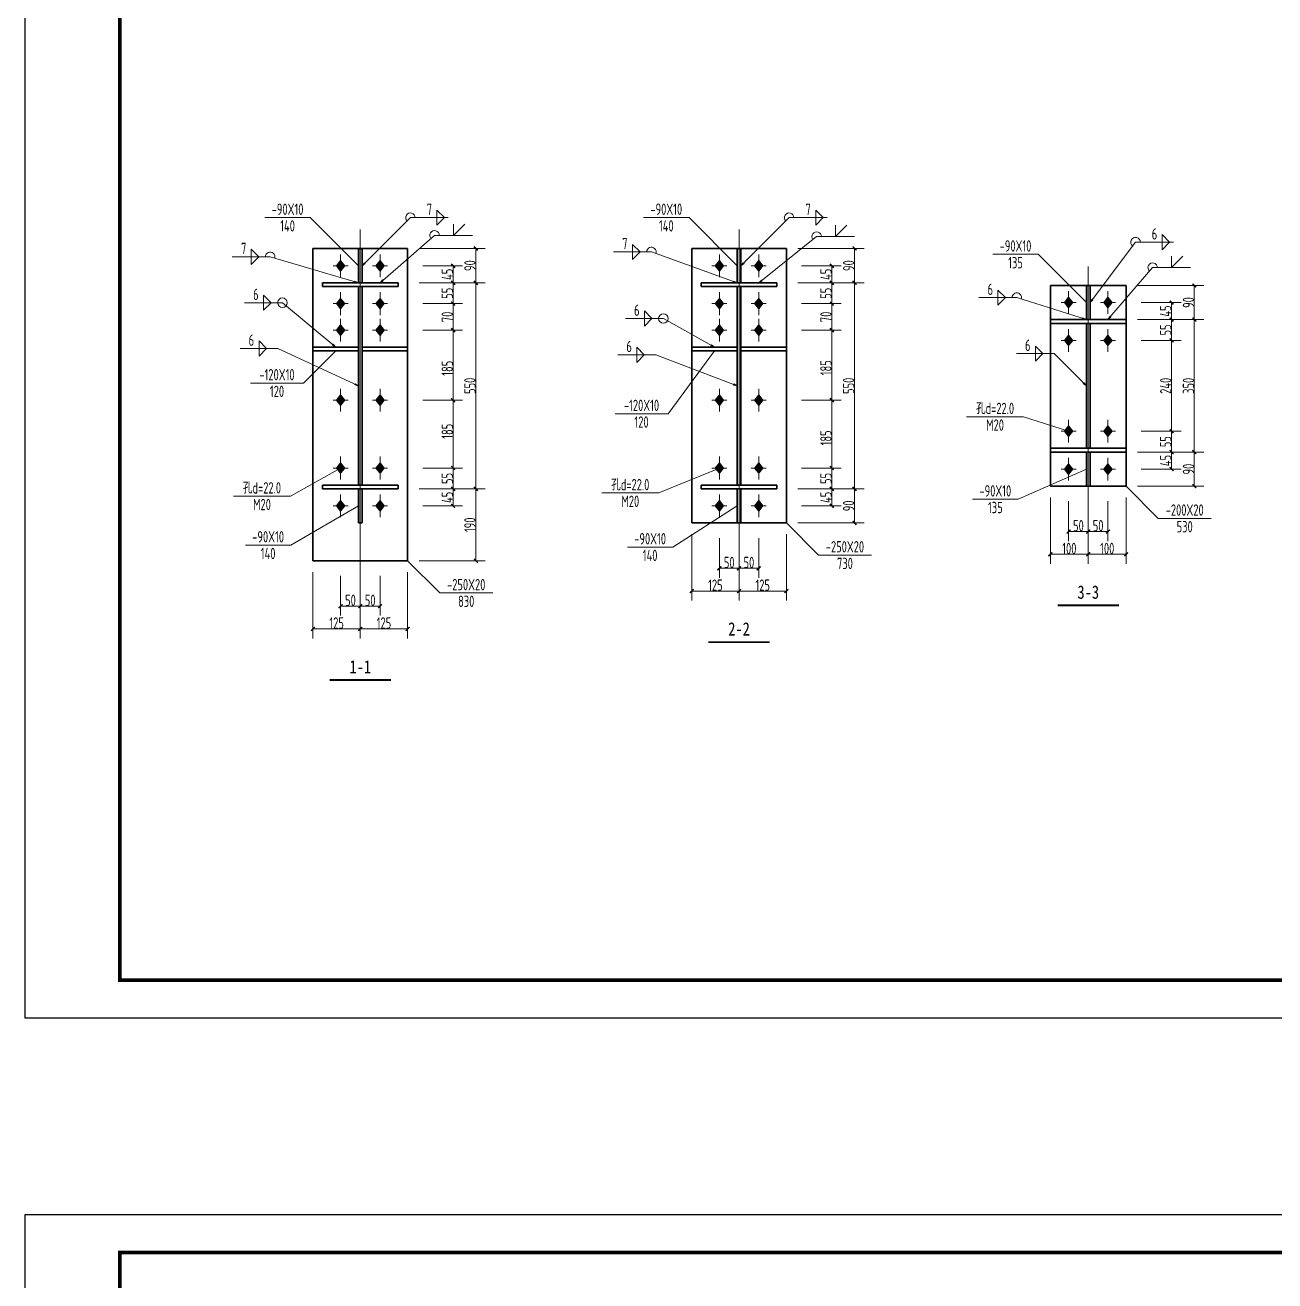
# Model space of a CAD drawing. Extents: x 2072855 to 2883818, y 17306032 to 17674225.
# Drawn here: x 2305502 to 2338501, y 17393118 to 17426288 of the extents above; entities that cross this region are included whole.
import ezdxf
from ezdxf.enums import TextEntityAlignment as Align

# ---------------------------------------------------------------- set-up
doc = ezdxf.new("R2010")
doc.units = 0
doc.header["$LTSCALE"] = 1000
doc.header["$MEASUREMENT"] = 0
doc.linetypes.add('线型6', pattern=[8.75, 5, -1.25, 1.25, -1.25])
for name, color, linetype, lineweight in [('10', 7, 'Continuous', 35), ('20', 2, 'Continuous', 35), ('尺寸标注', 9, 'Continuous', 18), ('焊缝标注', 9, 'Continuous', 18), ('螺栓孔标注', 9, 'Continuous', 18), ('钢板标注', 9, 'Continuous', 18)]:
    doc.layers.add(name, color=color, linetype=linetype, lineweight=lineweight)
doc.layers.add('3T_WOOD', color=21, linetype='Continuous')
doc.layers.add('TK', color=4, linetype='Continuous')
doc.styles.add('FromPkpm', font='Pkpmeng', dxfattribs={"width": 0.7, "bigfont": 'hztxt'})
doc.styles.add('宋体', font='', dxfattribs={"width": 0.8})
doc.styles.get('宋体').set_extended_font_data('SimSun')

# ---------------------------------------------------------------- blocks, each defined once
blk = doc.blocks.new('_ArchTick')
at = {"color": 0, "linetype": 'ByBlock', "const_width": 0.4}
blk.add_lwpolyline([(-0.5, -0.5), (0.5, 0.5)], dxfattribs=at)
blk = doc.blocks.new('GeYuanFrame_64154886', base_point=(20.09, 4.53))
at = {"layer": 'TK'}
blk.add_lwpolyline([(20.09, 4.53), (20.09, 598.53), (1176.09, 598.53), (1176.09, 4.53)], close=True, dxfattribs=at)
at = {"layer": 'TK', "const_width": 1}
blk.add_lwpolyline([(45.09, 588.53), (1166.09, 588.53), (1166.09, 14.53), (45.09, 14.53)], close=True, dxfattribs=at)
blk = doc.blocks.new('GeYuanFrame_66021773', base_point=(20.09, 4.53))
at = {"layer": 'TK'}
blk.add_lwpolyline([(20.09, 4.53), (20.09, 598.53), (1176.09, 598.53), (1176.09, 4.53)], close=True, dxfattribs=at)
at = {"layer": 'TK', "const_width": 1}
blk.add_lwpolyline([(45.09, 588.53), (1166.09, 588.53), (1166.09, 14.53), (45.09, 14.53)], close=True, dxfattribs=at)

msp = doc.modelspace()

# ---------------------------------------------------------------- hatches: boundary and pattern name
at = {"layer": '10'}
for points in [[(2313832.6, 17420061.2), (2313732.6, 17419931.2), (2313832.6, 17419801.2), (2313932.6, 17419931.2)], [(2314872.6, 17420061.2), (2314772.6, 17419931.2), (2314872.6, 17419801.2), (2314972.6, 17419931.2)], [(2323832.6, 17420061.2), (2323732.6, 17419931.2), (2323832.6, 17419801.2), (2323932.6, 17419931.2)], [(2324872.6, 17420061.2), (2324772.6, 17419931.2), (2324872.6, 17419801.2), (2324972.6, 17419931.2)], [(2313832.6, 17419061.2), (2313732.6, 17418931.2), (2313832.6, 17418801.2), (2313932.6, 17418931.2)], [(2314872.6, 17419061.2), (2314772.6, 17418931.2), (2314872.6, 17418801.2), (2314972.6, 17418931.2)], [(2323832.6, 17419061.2), (2323732.6, 17418931.2), (2323832.6, 17418801.2), (2323932.6, 17418931.2)], [(2324872.6, 17419061.2), (2324772.6, 17418931.2), (2324872.6, 17418801.2), (2324972.6, 17418931.2)], [(2333053.7, 17419090.4), (2332953.7, 17418960.4), (2333053.7, 17418830.4), (2333153.7, 17418960.4)], [(2334093.7, 17419090.4), (2333993.7, 17418960.4), (2334093.7, 17418830.4), (2334193.7, 17418960.4)], [(2313832.6, 17418361.2), (2313732.6, 17418231.2), (2313832.6, 17418101.2), (2313932.6, 17418231.2)], [(2314872.6, 17418361.2), (2314772.6, 17418231.2), (2314872.6, 17418101.2), (2314972.6, 17418231.2)], [(2323832.6, 17418361.2), (2323732.6, 17418231.2), (2323832.6, 17418101.2), (2323932.6, 17418231.2)], [(2324872.6, 17418361.2), (2324772.6, 17418231.2), (2324872.6, 17418101.2), (2324972.6, 17418231.2)], [(2333053.7, 17418090.4), (2332953.7, 17417960.4), (2333053.7, 17417830.4), (2333153.7, 17417960.4)], [(2334093.7, 17418090.4), (2333993.7, 17417960.4), (2334093.7, 17417830.4), (2334193.7, 17417960.4)], [(2313832.6, 17416511.2), (2313732.6, 17416381.2), (2313832.6, 17416251.2), (2313932.6, 17416381.2)], [(2314872.6, 17416511.2), (2314772.6, 17416381.2), (2314872.6, 17416251.2), (2314972.6, 17416381.2)], [(2323832.6, 17416511.2), (2323732.6, 17416381.2), (2323832.6, 17416251.2), (2323932.6, 17416381.2)], [(2324872.6, 17416511.2), (2324772.6, 17416381.2), (2324872.6, 17416251.2), (2324972.6, 17416381.2)], [(2333053.7, 17415690.4), (2332953.7, 17415560.4), (2333053.7, 17415430.4), (2333153.7, 17415560.4)], [(2334093.7, 17415690.4), (2333993.7, 17415560.4), (2334093.7, 17415430.4), (2334193.7, 17415560.4)], [(2313832.6, 17414719.7), (2313732.6, 17414589.7), (2313832.6, 17414459.7), (2313932.6, 17414589.7)], [(2314872.6, 17414719.7), (2314772.6, 17414589.7), (2314872.6, 17414459.7), (2314972.6, 17414589.7)], [(2323832.6, 17414719.7), (2323732.6, 17414589.7), (2323832.6, 17414459.7), (2323932.6, 17414589.7)], [(2324872.6, 17414719.7), (2324772.6, 17414589.7), (2324872.6, 17414459.7), (2324972.6, 17414589.7)], [(2333053.7, 17414690.4), (2332953.7, 17414560.4), (2333053.7, 17414430.4), (2333153.7, 17414560.4)], [(2334093.7, 17414690.4), (2333993.7, 17414560.4), (2334093.7, 17414430.4), (2334193.7, 17414560.4)], [(2313832.6, 17413719.7), (2313732.6, 17413589.7), (2313832.6, 17413459.7), (2313932.6, 17413589.7)], [(2314872.6, 17413719.7), (2314772.6, 17413589.7), (2314872.6, 17413459.7), (2314972.6, 17413589.7)], [(2323832.6, 17413719.7), (2323732.6, 17413589.7), (2323832.6, 17413459.7), (2323932.6, 17413589.7)], [(2324872.6, 17413719.7), (2324772.6, 17413589.7), (2324872.6, 17413459.7), (2324972.6, 17413589.7)]]:
    msp.add_hatch(color=1, dxfattribs=at).paths.add_polyline_path(points)
at = {"layer": '焊缝标注'}
for points in [[(2314402.6, 17419931.2), (2314484, 17419991.3), (2314462.8, 17420012.5)], [(2324402.6, 17419931.2), (2324484, 17419991.3), (2324462.8, 17420012.5)], [(2314872.6, 17419481.2), (2314957.9, 17419535.5), (2314938.2, 17419558.2)], [(2324872.6, 17419481.2), (2324960.1, 17419531.9), (2324941.4, 17419555.3)], [(2314302.6, 17419481.2), (2314211, 17419523.8), (2314202.5, 17419495.1)], [(2324302.6, 17419481.2), (2324213.6, 17419529.2), (2324203.5, 17419501)], [(2333623.7, 17418960.4), (2333695.8, 17419031.3), (2333671.8, 17419049.4)], [(2334093.7, 17418510.4), (2334170.3, 17418576.5), (2334147.5, 17418596.1)], [(2333523.7, 17418510.4), (2333432.9, 17418554.9), (2333423.9, 17418526.3)], [(2313702.6, 17417781.2), (2313635.5, 17417856.8), (2313616.3, 17417833.8)], [(2323702.6, 17417781.2), (2323622.8, 17417843.2), (2323608.1, 17417817.1)], [(2314302.6, 17416760.4), (2314218.2, 17416816.1), (2314205.6, 17416788.9)], [(2324302.6, 17416760.4), (2324214.5, 17416810), (2324203.9, 17416782)], [(2333523.7, 17416760.4), (2333463.7, 17416841.8), (2333442.5, 17416820.6)]]:
    msp.add_hatch(color=256, dxfattribs=at).paths.add_polyline_path(points)

# ---------------------------------------------------------------- linework, layer by layer
at = {"layer": '10', "linetype": '线型6', "lineweight": 18, "ltscale": 100}
for p, q in [((2314352.6, 17411639.7), (2314352.6, 17420889.7)), ((2324352.6, 17412639.7), (2324352.6, 17420889.7)), ((2333573.7, 17413610.4), (2333573.7, 17419910.4))]:
    msp.add_line(p, q, dxfattribs=at)
at = {"layer": '10', "color": 9, "lineweight": 18, "ltscale": 100}
for p, q in [((2313832.6, 17420231.2), (2313832.6, 17419631.2)), ((2314872.6, 17420231.2), (2314872.6, 17419631.2)), ((2323832.6, 17420231.2), (2323832.6, 17419631.2)), ((2324872.6, 17420231.2), (2324872.6, 17419631.2)), ((2314032.6, 17419931.2), (2313632.6, 17419931.2)), ((2315072.6, 17419931.2), (2314672.6, 17419931.2)), ((2324032.6, 17419931.2), (2323632.6, 17419931.2)), ((2325072.6, 17419931.2), (2324672.6, 17419931.2)), ((2313832.6, 17419231.2), (2313832.6, 17418631.2)), ((2314872.6, 17419231.2), (2314872.6, 17418631.2)), ((2323832.6, 17419231.2), (2323832.6, 17418631.2)), ((2324872.6, 17419231.2), (2324872.6, 17418631.2)), ((2333053.7, 17419260.4), (2333053.7, 17418660.4)), ((2334093.7, 17419260.4), (2334093.7, 17418660.4)), ((2314032.6, 17418931.2), (2313632.6, 17418931.2)), ((2315072.6, 17418931.2), (2314672.6, 17418931.2)), ((2324032.6, 17418931.2), (2323632.6, 17418931.2)), ((2325072.6, 17418931.2), (2324672.6, 17418931.2)), ((2333253.7, 17418960.4), (2332853.7, 17418960.4)), ((2334293.7, 17418960.4), (2333893.7, 17418960.4)), ((2314032.6, 17418231.2), (2313632.6, 17418231.2)), ((2313832.6, 17418531.2), (2313832.6, 17417931.2)), ((2315072.6, 17418231.2), (2314672.6, 17418231.2)), ((2314872.6, 17418531.2), (2314872.6, 17417931.2)), ((2324032.6, 17418231.2), (2323632.6, 17418231.2)), ((2323832.6, 17418531.2), (2323832.6, 17417931.2)), ((2325072.6, 17418231.2), (2324672.6, 17418231.2)), ((2324872.6, 17418531.2), (2324872.6, 17417931.2)), ((2333053.7, 17418260.4), (2333053.7, 17417660.4)), ((2334093.7, 17418260.4), (2334093.7, 17417660.4)), ((2333253.7, 17417960.4), (2332853.7, 17417960.4)), ((2334293.7, 17417960.4), (2333893.7, 17417960.4)), ((2313832.6, 17416681.2), (2313832.6, 17416081.2)), ((2314872.6, 17416681.2), (2314872.6, 17416081.2)), ((2323832.6, 17416681.2), (2323832.6, 17416081.2)), ((2324872.6, 17416681.2), (2324872.6, 17416081.2)), ((2314032.6, 17416381.2), (2313632.6, 17416381.2)), ((2315072.6, 17416381.2), (2314672.6, 17416381.2)), ((2324032.6, 17416381.2), (2323632.6, 17416381.2)), ((2325072.6, 17416381.2), (2324672.6, 17416381.2)), ((2333053.7, 17415860.4), (2333053.7, 17415260.4)), ((2334093.7, 17415860.4), (2334093.7, 17415260.4)), ((2333253.7, 17415560.4), (2332853.7, 17415560.4)), ((2334293.7, 17415560.4), (2333893.7, 17415560.4)), ((2314032.6, 17414589.7), (2313632.6, 17414589.7)), ((2313832.6, 17414889.7), (2313832.6, 17414289.7)), ((2315072.6, 17414589.7), (2314672.6, 17414589.7)), ((2314872.6, 17414889.7), (2314872.6, 17414289.7)), ((2324032.6, 17414589.7), (2323632.6, 17414589.7)), ((2323832.6, 17414889.7), (2323832.6, 17414289.7)), ((2325072.6, 17414589.7), (2324672.6, 17414589.7)), ((2324872.6, 17414889.7), (2324872.6, 17414289.7)), ((2333053.7, 17414860.4), (2333053.7, 17414260.4)), ((2334093.7, 17414860.4), (2334093.7, 17414260.4)), ((2333253.7, 17414560.4), (2332853.7, 17414560.4)), ((2334293.7, 17414560.4), (2333893.7, 17414560.4)), ((2314032.6, 17413589.7), (2313632.6, 17413589.7)), ((2313832.6, 17413889.7), (2313832.6, 17413289.7)), ((2315072.6, 17413589.7), (2314672.6, 17413589.7)), ((2314872.6, 17413889.7), (2314872.6, 17413289.7)), ((2324032.6, 17413589.7), (2323632.6, 17413589.7)), ((2323832.6, 17413889.7), (2323832.6, 17413289.7)), ((2325072.6, 17413589.7), (2324672.6, 17413589.7)), ((2324872.6, 17413889.7), (2324872.6, 17413289.7))]:
    msp.add_line(p, q, dxfattribs=at)
at = {"layer": '10', "color": 3, "lineweight": 35, "ltscale": 100}
for p, q in [((2315352.6, 17419481.2), (2313352.6, 17419481.2)), ((2313352.6, 17419481.2), (2313352.6, 17419381.2)), ((2313352.6, 17419381.2), (2315352.6, 17419381.2)), ((2314302.6, 17414139.7), (2314302.6, 17419381.2)), ((2314402.6, 17414139.7), (2314402.6, 17419381.2)), ((2315352.6, 17419381.2), (2315352.6, 17419481.2)), ((2325352.6, 17419481.2), (2323352.6, 17419481.2)), ((2323352.6, 17419481.2), (2323352.6, 17419381.2)), ((2323352.6, 17419381.2), (2325352.6, 17419381.2)), ((2324302.6, 17414139.7), (2324302.6, 17419381.2)), ((2324402.6, 17414139.7), (2324402.6, 17419381.2)), ((2325352.6, 17419381.2), (2325352.6, 17419481.2)), ((2334573.7, 17418510.4), (2332573.7, 17418510.4)), ((2332573.7, 17418510.4), (2332573.7, 17418410.4)), ((2332573.7, 17418410.4), (2334573.7, 17418410.4)), ((2333523.7, 17415110.4), (2333523.7, 17418410.4)), ((2333623.7, 17415110.4), (2333623.7, 17418410.4)), ((2334573.7, 17418410.4), (2334573.7, 17418510.4)), ((2334573.7, 17415110.4), (2332573.7, 17415110.4)), ((2332573.7, 17415110.4), (2332573.7, 17415010.4)), ((2332573.7, 17415010.4), (2334573.7, 17415010.4)), ((2334573.7, 17415010.4), (2334573.7, 17415110.4)), ((2315352.6, 17414139.7), (2313352.6, 17414139.7)), ((2313352.6, 17414139.7), (2313352.6, 17414039.7)), ((2313352.6, 17414039.7), (2315352.6, 17414039.7)), ((2315352.6, 17414039.7), (2315352.6, 17414139.7)), ((2325352.6, 17414139.7), (2323352.6, 17414139.7)), ((2323352.6, 17414139.7), (2323352.6, 17414039.7)), ((2323352.6, 17414039.7), (2325352.6, 17414039.7)), ((2325352.6, 17414039.7), (2325352.6, 17414139.7))]:
    msp.add_line(p, q, dxfattribs=at)
at = {"layer": '10', "color": 1, "linetype": 'Continuous'}
for points in [[(2313832.6, 17420061.2), (2313732.6, 17419931.2), (2313832.6, 17419801.2), (2313932.6, 17419931.2)], [(2314872.6, 17420061.2), (2314772.6, 17419931.2), (2314872.6, 17419801.2), (2314972.6, 17419931.2)], [(2323832.6, 17420061.2), (2323732.6, 17419931.2), (2323832.6, 17419801.2), (2323932.6, 17419931.2)], [(2324872.6, 17420061.2), (2324772.6, 17419931.2), (2324872.6, 17419801.2), (2324972.6, 17419931.2)], [(2313832.6, 17419061.2), (2313732.6, 17418931.2), (2313832.6, 17418801.2), (2313932.6, 17418931.2)], [(2314872.6, 17419061.2), (2314772.6, 17418931.2), (2314872.6, 17418801.2), (2314972.6, 17418931.2)], [(2323832.6, 17419061.2), (2323732.6, 17418931.2), (2323832.6, 17418801.2), (2323932.6, 17418931.2)], [(2324872.6, 17419061.2), (2324772.6, 17418931.2), (2324872.6, 17418801.2), (2324972.6, 17418931.2)], [(2333053.7, 17419090.4), (2332953.7, 17418960.4), (2333053.7, 17418830.4), (2333153.7, 17418960.4)], [(2334093.7, 17419090.4), (2333993.7, 17418960.4), (2334093.7, 17418830.4), (2334193.7, 17418960.4)], [(2313832.6, 17418361.2), (2313732.6, 17418231.2), (2313832.6, 17418101.2), (2313932.6, 17418231.2)], [(2314872.6, 17418361.2), (2314772.6, 17418231.2), (2314872.6, 17418101.2), (2314972.6, 17418231.2)], [(2323832.6, 17418361.2), (2323732.6, 17418231.2), (2323832.6, 17418101.2), (2323932.6, 17418231.2)], [(2324872.6, 17418361.2), (2324772.6, 17418231.2), (2324872.6, 17418101.2), (2324972.6, 17418231.2)], [(2333053.7, 17418090.4), (2332953.7, 17417960.4), (2333053.7, 17417830.4), (2333153.7, 17417960.4)], [(2334093.7, 17418090.4), (2333993.7, 17417960.4), (2334093.7, 17417830.4), (2334193.7, 17417960.4)], [(2313832.6, 17416511.2), (2313732.6, 17416381.2), (2313832.6, 17416251.2), (2313932.6, 17416381.2)], [(2314872.6, 17416511.2), (2314772.6, 17416381.2), (2314872.6, 17416251.2), (2314972.6, 17416381.2)], [(2323832.6, 17416511.2), (2323732.6, 17416381.2), (2323832.6, 17416251.2), (2323932.6, 17416381.2)], [(2324872.6, 17416511.2), (2324772.6, 17416381.2), (2324872.6, 17416251.2), (2324972.6, 17416381.2)], [(2333053.7, 17415690.4), (2332953.7, 17415560.4), (2333053.7, 17415430.4), (2333153.7, 17415560.4)], [(2334093.7, 17415690.4), (2333993.7, 17415560.4), (2334093.7, 17415430.4), (2334193.7, 17415560.4)], [(2313832.6, 17414719.7), (2313732.6, 17414589.7), (2313832.6, 17414459.7), (2313932.6, 17414589.7)], [(2314872.6, 17414719.7), (2314772.6, 17414589.7), (2314872.6, 17414459.7), (2314972.6, 17414589.7)], [(2323832.6, 17414719.7), (2323732.6, 17414589.7), (2323832.6, 17414459.7), (2323932.6, 17414589.7)], [(2324872.6, 17414719.7), (2324772.6, 17414589.7), (2324872.6, 17414459.7), (2324972.6, 17414589.7)], [(2333053.7, 17414690.4), (2332953.7, 17414560.4), (2333053.7, 17414430.4), (2333153.7, 17414560.4)], [(2334093.7, 17414690.4), (2333993.7, 17414560.4), (2334093.7, 17414430.4), (2334193.7, 17414560.4)], [(2313832.6, 17413719.7), (2313732.6, 17413589.7), (2313832.6, 17413459.7), (2313932.6, 17413589.7)], [(2314872.6, 17413719.7), (2314772.6, 17413589.7), (2314872.6, 17413459.7), (2314972.6, 17413589.7)], [(2323832.6, 17413719.7), (2323732.6, 17413589.7), (2323832.6, 17413459.7), (2323932.6, 17413589.7)], [(2324872.6, 17413719.7), (2324772.6, 17413589.7), (2324872.6, 17413459.7), (2324972.6, 17413589.7)]]:
    msp.add_lwpolyline(points, close=True, dxfattribs=at)
at = {"layer": '10', "lineweight": 35, "ltscale": 100, "const_width": 50}
for points in [[(2332763.7, 17410960.4), (2334383.7, 17410960.4)], [(2323542.6, 17409989.7), (2325162.6, 17409989.7)], [(2313542.6, 17408989.7), (2315162.6, 17408989.7)]]:
    msp.add_lwpolyline(points, dxfattribs=at)
at = {"layer": '20', "lineweight": 35, "ltscale": 100}
for p, q in [((2315602.6, 17420389.7), (2313102.6, 17420389.7)), ((2313102.6, 17420389.7), (2313102.6, 17412139.7)), ((2314402.6, 17420381.2), (2314302.6, 17420381.2)), ((2314302.6, 17420381.2), (2314302.6, 17419481.2)), ((2314402.6, 17419481.2), (2314402.6, 17420381.2)), ((2315602.6, 17412139.7), (2315602.6, 17420389.7)), ((2325602.6, 17420389.7), (2323102.6, 17420389.7)), ((2323102.6, 17420389.7), (2323102.6, 17413139.7)), ((2324402.6, 17420381.2), (2324302.6, 17420381.2)), ((2324302.6, 17420381.2), (2324302.6, 17419481.2)), ((2324402.6, 17419481.2), (2324402.6, 17420381.2)), ((2325602.6, 17413139.7), (2325602.6, 17420389.7)), ((2314302.6, 17419481.2), (2314402.6, 17419481.2)), ((2324302.6, 17419481.2), (2324402.6, 17419481.2)), ((2334573.7, 17419410.4), (2332573.7, 17419410.4)), ((2332573.7, 17419410.4), (2332573.7, 17414110.4)), ((2333623.7, 17419410.4), (2333523.7, 17419410.4)), ((2333523.7, 17419410.4), (2333523.7, 17418510.4)), ((2333623.7, 17418510.4), (2333623.7, 17419410.4)), ((2334573.7, 17414110.4), (2334573.7, 17419410.4)), ((2333523.7, 17418510.4), (2333623.7, 17418510.4)), ((2314302.6, 17417781.2), (2313102.6, 17417781.2)), ((2313102.6, 17417781.2), (2313102.6, 17417681.2)), ((2313102.6, 17417681.2), (2314302.6, 17417681.2)), ((2314302.6, 17417681.2), (2314302.6, 17417781.2)), ((2314402.6, 17417781.2), (2315602.6, 17417781.2)), ((2314402.6, 17417681.2), (2314402.6, 17417781.2)), ((2315602.6, 17417681.2), (2314402.6, 17417681.2)), ((2315602.6, 17417781.2), (2315602.6, 17417681.2)), ((2324302.6, 17417781.2), (2323102.6, 17417781.2)), ((2323102.6, 17417781.2), (2323102.6, 17417681.2)), ((2323102.6, 17417681.2), (2324302.6, 17417681.2)), ((2324302.6, 17417681.2), (2324302.6, 17417781.2)), ((2324402.6, 17417781.2), (2325602.6, 17417781.2)), ((2324402.6, 17417681.2), (2324402.6, 17417781.2)), ((2325602.6, 17417681.2), (2324402.6, 17417681.2)), ((2325602.6, 17417781.2), (2325602.6, 17417681.2)), ((2333523.7, 17415010.4), (2333623.7, 17415010.4)), ((2333523.7, 17414110.4), (2333523.7, 17415010.4)), ((2333623.7, 17415010.4), (2333623.7, 17414110.4)), ((2314302.6, 17414039.7), (2314402.6, 17414039.7)), ((2314302.6, 17413139.7), (2314302.6, 17414039.7)), ((2314402.6, 17414039.7), (2314402.6, 17413139.7)), ((2324302.6, 17414039.7), (2324402.6, 17414039.7)), ((2324302.6, 17413139.7), (2324302.6, 17414039.7)), ((2324402.6, 17414039.7), (2324402.6, 17413139.7)), ((2332573.7, 17414110.4), (2334573.7, 17414110.4)), ((2333623.7, 17414110.4), (2333523.7, 17414110.4)), ((2314402.6, 17413139.7), (2314302.6, 17413139.7)), ((2323102.6, 17413139.7), (2325602.6, 17413139.7)), ((2324402.6, 17413139.7), (2324302.6, 17413139.7)), ((2313102.6, 17412139.7), (2315602.6, 17412139.7))]:
    msp.add_line(p, q, dxfattribs=at)
at = {"layer": '尺寸标注', "linetype": 'Continuous', "lineweight": 18}
for p, q in [((2315902.6, 17420389.7), (2317652.6, 17420389.7)), ((2317402.6, 17419481.2), (2317402.6, 17420389.7)), ((2325902.6, 17420389.7), (2327652.6, 17420389.7)), ((2327402.6, 17419481.2), (2327402.6, 17420389.7)), ((2316002.6, 17419931.2), (2317052.6, 17419931.2)), ((2316802.6, 17419481.2), (2316802.6, 17419931.2)), ((2326002.6, 17419931.2), (2327052.6, 17419931.2)), ((2326802.6, 17419481.2), (2326802.6, 17419931.2)), ((2315902.6, 17419481.2), (2317652.6, 17419481.2)), ((2315902.6, 17419481.2), (2317652.6, 17419481.2)), ((2316002.6, 17419481.2), (2317052.6, 17419481.2)), ((2316002.6, 17419481.2), (2317052.6, 17419481.2)), ((2316802.6, 17418931.2), (2316802.6, 17419481.2)), ((2317402.6, 17414039.7), (2317402.6, 17419481.2)), ((2325902.6, 17419481.2), (2327652.6, 17419481.2)), ((2325902.6, 17419481.2), (2327652.6, 17419481.2)), ((2326002.6, 17419481.2), (2327052.6, 17419481.2)), ((2326002.6, 17419481.2), (2327052.6, 17419481.2)), ((2326802.6, 17418931.2), (2326802.6, 17419481.2)), ((2327402.6, 17414039.7), (2327402.6, 17419481.2)), ((2334873.7, 17419410.4), (2336623.7, 17419410.4)), ((2336373.7, 17418510.4), (2336373.7, 17419410.4)), ((2316002.6, 17418931.2), (2317052.6, 17418931.2)), ((2316002.6, 17418931.2), (2317052.6, 17418931.2)), ((2316802.6, 17418231.2), (2316802.6, 17418931.2)), ((2326002.6, 17418931.2), (2327052.6, 17418931.2)), ((2326002.6, 17418931.2), (2327052.6, 17418931.2)), ((2326802.6, 17418231.2), (2326802.6, 17418931.2)), ((2334973.7, 17418960.4), (2336023.7, 17418960.4)), ((2335773.7, 17418510.4), (2335773.7, 17418960.4)), ((2316002.6, 17418231.2), (2317052.6, 17418231.2)), ((2316002.6, 17418231.2), (2317052.6, 17418231.2)), ((2316802.6, 17414589.7), (2316802.6, 17418231.2)), ((2326002.6, 17418231.2), (2327052.6, 17418231.2)), ((2326002.6, 17418231.2), (2327052.6, 17418231.2)), ((2326802.6, 17414589.7), (2326802.6, 17418231.2)), ((2334873.7, 17418510.4), (2336623.7, 17418510.4)), ((2334873.7, 17418510.4), (2336623.7, 17418510.4)), ((2334973.7, 17418510.4), (2336023.7, 17418510.4)), ((2334973.7, 17418510.4), (2336023.7, 17418510.4)), ((2335773.7, 17417960.4), (2335773.7, 17418510.4)), ((2336373.7, 17415010.4), (2336373.7, 17418510.4)), ((2334973.7, 17417960.4), (2336023.7, 17417960.4)), ((2334973.7, 17417960.4), (2336023.7, 17417960.4)), ((2335773.7, 17415560.4), (2335773.7, 17417960.4)), ((2316002.6, 17416381.2), (2317052.6, 17416381.2)), ((2316002.6, 17416381.2), (2317052.6, 17416381.2)), ((2326002.6, 17416381.2), (2327052.6, 17416381.2)), ((2326002.6, 17416381.2), (2327052.6, 17416381.2)), ((2334973.7, 17415560.4), (2336023.7, 17415560.4)), ((2334973.7, 17415560.4), (2336023.7, 17415560.4)), ((2335773.7, 17415010.4), (2335773.7, 17415560.4)), ((2334873.7, 17415010.4), (2336623.7, 17415010.4)), ((2334873.7, 17415010.4), (2336623.7, 17415010.4)), ((2334973.7, 17415010.4), (2336023.7, 17415010.4)), ((2334973.7, 17415010.4), (2336023.7, 17415010.4)), ((2335773.7, 17415010.4), (2335773.7, 17414560.4)), ((2336373.7, 17414110.4), (2336373.7, 17415010.4)), ((2316002.6, 17414589.7), (2317052.6, 17414589.7)), ((2316002.6, 17414589.7), (2317052.6, 17414589.7)), ((2316802.6, 17414039.7), (2316802.6, 17414589.7)), ((2326002.6, 17414589.7), (2327052.6, 17414589.7)), ((2326002.6, 17414589.7), (2327052.6, 17414589.7)), ((2326802.6, 17414039.7), (2326802.6, 17414589.7)), ((2334973.7, 17414560.4), (2336023.7, 17414560.4)), ((2315902.6, 17414039.7), (2317652.6, 17414039.7)), ((2315902.6, 17414039.7), (2317652.6, 17414039.7)), ((2316002.6, 17414039.7), (2317052.6, 17414039.7)), ((2316002.6, 17414039.7), (2317052.6, 17414039.7)), ((2316802.6, 17414039.7), (2316802.6, 17413589.7)), ((2317402.6, 17412139.7), (2317402.6, 17414039.7)), ((2325902.6, 17414039.7), (2327652.6, 17414039.7)), ((2325902.6, 17414039.7), (2327652.6, 17414039.7)), ((2326002.6, 17414039.7), (2327052.6, 17414039.7)), ((2326002.6, 17414039.7), (2327052.6, 17414039.7)), ((2326802.6, 17414039.7), (2326802.6, 17413589.7)), ((2327402.6, 17413139.7), (2327402.6, 17414039.7)), ((2334873.7, 17414110.4), (2336623.7, 17414110.4)), ((2316002.6, 17413589.7), (2317052.6, 17413589.7)), ((2326002.6, 17413589.7), (2327052.6, 17413589.7)), ((2332573.7, 17413810.4), (2332573.7, 17412060.4)), ((2333053.7, 17413710.4), (2333053.7, 17412660.4)), ((2333573.7, 17413810.4), (2333573.7, 17412060.4)), ((2333573.7, 17413810.4), (2333573.7, 17412060.4)), ((2333573.7, 17413710.4), (2333573.7, 17412660.4)), ((2333573.7, 17413710.4), (2333573.7, 17412660.4)), ((2334093.7, 17413710.4), (2334093.7, 17412660.4)), ((2334573.7, 17413810.4), (2334573.7, 17412060.4)), ((2325902.6, 17413139.7), (2327652.6, 17413139.7)), ((2323102.6, 17412839.7), (2323102.6, 17411089.7)), ((2323832.6, 17412739.7), (2323832.6, 17411689.7)), ((2324352.6, 17412839.7), (2324352.6, 17411089.7)), ((2324352.6, 17412839.7), (2324352.6, 17411089.7)), ((2324352.6, 17412739.7), (2324352.6, 17411689.7)), ((2324352.6, 17412739.7), (2324352.6, 17411689.7)), ((2324872.6, 17412739.7), (2324872.6, 17411689.7)), ((2325602.6, 17412839.7), (2325602.6, 17411089.7)), ((2333053.7, 17412910.4), (2333573.7, 17412910.4)), ((2333573.7, 17412910.4), (2334093.7, 17412910.4)), ((2332573.7, 17412310.4), (2333573.7, 17412310.4)), ((2333573.7, 17412310.4), (2334573.7, 17412310.4)), ((2315902.6, 17412139.7), (2317652.6, 17412139.7)), ((2323832.6, 17411939.7), (2324352.6, 17411939.7)), ((2324352.6, 17411939.7), (2324872.6, 17411939.7)), ((2313102.6, 17411839.7), (2313102.6, 17410089.7)), ((2313832.6, 17411739.7), (2313832.6, 17410689.7)), ((2314352.6, 17411839.7), (2314352.6, 17410089.7)), ((2314352.6, 17411839.7), (2314352.6, 17410089.7)), ((2314352.6, 17411739.7), (2314352.6, 17410689.7)), ((2314352.6, 17411739.7), (2314352.6, 17410689.7)), ((2314872.6, 17411739.7), (2314872.6, 17410689.7)), ((2315602.6, 17411839.7), (2315602.6, 17410089.7)), ((2323102.6, 17411339.7), (2324352.6, 17411339.7)), ((2324352.6, 17411339.7), (2325602.6, 17411339.7)), ((2313832.6, 17410939.7), (2314352.6, 17410939.7)), ((2314352.6, 17410939.7), (2314872.6, 17410939.7)), ((2313102.6, 17410339.7), (2314352.6, 17410339.7)), ((2314352.6, 17410339.7), (2315602.6, 17410339.7))]:
    msp.add_line(p, q, dxfattribs=at)
at = {"layer": '焊缝标注', "lineweight": 18, "ltscale": 100}
for p, q in [((2316375.9, 17421403.5), (2316575.9, 17421203.5)), ((2316375.9, 17421203.5), (2316375.9, 17421403.5)), ((2326375.9, 17421403.5), (2326575.9, 17421203.5)), ((2326375.9, 17421203.5), (2326375.9, 17421403.5)), ((2314402.6, 17419931.2), (2315675.9, 17421203.5)), ((2315675.9, 17421203.5), (2316675.9, 17421203.5)), ((2316375.9, 17421003.5), (2316575.9, 17421203.5)), ((2316375.9, 17421203.5), (2316375.9, 17421003.5)), ((2316812.7, 17420734.3), (2316812.7, 17421034.3)), ((2316812.7, 17420734.3), (2317112.7, 17421034.3)), ((2324402.6, 17419931.2), (2325675.9, 17421203.5)), ((2325675.9, 17421203.5), (2326675.9, 17421203.5)), ((2326375.9, 17421003.5), (2326575.9, 17421203.5)), ((2326375.9, 17421203.5), (2326375.9, 17421003.5)), ((2326901.4, 17420702.8), (2326901.4, 17421002.8)), ((2326901.4, 17420702.8), (2327201.4, 17421002.8)), ((2314872.6, 17419481.2), (2316312.7, 17420734.3)), ((2316312.7, 17420734.3), (2317312.7, 17420734.3)), ((2324872.6, 17419481.2), (2326401.4, 17420702.8)), ((2326401.4, 17420702.8), (2327401.4, 17420702.8)), ((2333623.7, 17418960.4), (2334822.4, 17420554.3)), ((2334822.4, 17420554.3), (2335822.4, 17420554.3)), ((2335522.4, 17420754.3), (2335722.4, 17420554.3)), ((2335522.4, 17420554.3), (2335522.4, 17420754.3)), ((2335522.4, 17420354.3), (2335722.4, 17420554.3)), ((2335522.4, 17420554.3), (2335522.4, 17420354.3)), ((2311671.9, 17420167.8), (2311471.9, 17420367.8)), ((2311471.9, 17420167.8), (2311471.9, 17420367.8)), ((2322038.4, 17420296.9), (2321038.4, 17420296.9)), ((2321738.4, 17420296.9), (2321538.4, 17420496.9)), ((2321538.4, 17420296.9), (2321538.4, 17420496.9)), ((2321738.4, 17420296.9), (2321538.4, 17420096.9)), ((2321538.4, 17420296.9), (2321538.4, 17420096.9)), ((2324302.6, 17419481.2), (2322038.4, 17420296.9)), ((2311971.9, 17420167.8), (2310971.9, 17420167.8)), ((2311671.9, 17420167.8), (2311471.9, 17419967.8)), ((2311471.9, 17420167.8), (2311471.9, 17419967.8)), ((2314302.6, 17419481.2), (2311971.9, 17420167.8)), ((2334093.7, 17418510.4), (2335273.5, 17419883.1)), ((2335273.5, 17419883.1), (2336273.5, 17419883.1)), ((2335773.5, 17419883.1), (2335773.5, 17420183.1)), ((2335773.5, 17419883.1), (2336073.5, 17420183.1)), ((2331386.5, 17419090.9), (2331186.5, 17419290.9)), ((2331186.5, 17419090.9), (2331186.5, 17419290.9)), ((2312295, 17418956.6), (2311295, 17418956.6)), ((2311995, 17418956.6), (2311795, 17419156.6)), ((2311795, 17418956.6), (2311795, 17419156.6)), ((2311995, 17418956.6), (2311795, 17418756.6)), ((2311795, 17418956.6), (2311795, 17418756.6)), ((2313702.6, 17417781.2), (2312295, 17418956.6)), ((2331686.5, 17419090.9), (2330686.5, 17419090.9)), ((2331386.5, 17419090.9), (2331186.5, 17418890.9)), ((2331186.5, 17419090.9), (2331186.5, 17418890.9)), ((2333523.7, 17418510.4), (2331686.5, 17419090.9)), ((2322054, 17418538.2), (2321854, 17418738.2)), ((2321854, 17418538.2), (2321854, 17418738.2)), ((2322354, 17418538.2), (2321354, 17418538.2)), ((2322054, 17418538.2), (2321854, 17418338.2)), ((2321854, 17418538.2), (2321854, 17418338.2)), ((2323702.6, 17417781.2), (2322354, 17418538.2)), ((2311877.5, 17417746.3), (2311677.5, 17417946.3)), ((2311677.5, 17417746.3), (2311677.5, 17417946.3)), ((2312177.5, 17417746.3), (2311177.5, 17417746.3)), ((2311877.5, 17417746.3), (2311677.5, 17417546.3)), ((2311677.5, 17417746.3), (2311677.5, 17417546.3)), ((2314302.6, 17416760.4), (2312177.5, 17417746.3)), ((2322151.1, 17417579.9), (2321151.1, 17417579.9)), ((2321851.1, 17417579.9), (2321651.1, 17417779.9)), ((2321651.1, 17417579.9), (2321651.1, 17417779.9)), ((2321851.1, 17417579.9), (2321651.1, 17417379.9)), ((2321651.1, 17417579.9), (2321651.1, 17417379.9)), ((2324302.6, 17416760.4), (2322151.1, 17417579.9)), ((2332676.2, 17417610), (2331676.2, 17417610)), ((2332376.2, 17417610), (2332176.2, 17417810)), ((2332176.2, 17417610), (2332176.2, 17417810)), ((2332376.2, 17417610), (2332176.2, 17417410)), ((2332176.2, 17417610), (2332176.2, 17417410)), ((2333523.7, 17416760.4), (2332676.2, 17417610))]:
    msp.add_line(p, q, dxfattribs=at)
at = {"layer": '焊缝标注', "linetype": 'Continuous'}
for points in [[(2314402.6, 17419931.2), (2314484, 17419991.3), (2314462.8, 17420012.5)], [(2324402.6, 17419931.2), (2324484, 17419991.3), (2324462.8, 17420012.5)], [(2314872.6, 17419481.2), (2314957.9, 17419535.5), (2314938.2, 17419558.2)], [(2324872.6, 17419481.2), (2324960.1, 17419531.9), (2324941.4, 17419555.3)], [(2314302.6, 17419481.2), (2314211, 17419523.8), (2314202.5, 17419495.1)], [(2324302.6, 17419481.2), (2324213.6, 17419529.2), (2324203.5, 17419501)], [(2333623.7, 17418960.4), (2333695.8, 17419031.3), (2333671.8, 17419049.4)], [(2334093.7, 17418510.4), (2334170.3, 17418576.5), (2334147.5, 17418596.1)], [(2333523.7, 17418510.4), (2333432.9, 17418554.9), (2333423.9, 17418526.3)], [(2313702.6, 17417781.2), (2313635.5, 17417856.8), (2313616.3, 17417833.8)], [(2323702.6, 17417781.2), (2323622.8, 17417843.2), (2323608.1, 17417817.1)], [(2314302.6, 17416760.4), (2314218.2, 17416816.1), (2314205.6, 17416788.9)], [(2324302.6, 17416760.4), (2324214.5, 17416810), (2324203.9, 17416782)], [(2333523.7, 17416760.4), (2333463.7, 17416841.8), (2333442.5, 17416820.6)]]:
    msp.add_lwpolyline(points, close=True, dxfattribs=at)
at = {"layer": '焊缝标注', "lineweight": 18, "ltscale": 100}
for centre in [(2312295, 17418956.6), (2322354, 17418538.2)]:
    msp.add_circle(centre, 125, dxfattribs=at)
for centre, start, end in [((2315675.9, 17421203.5), 0, 224.97719), ((2325675.9, 17421203.5), 0, 224.97719), ((2316312.7, 17420734.3), 0, 221.03004), ((2326401.4, 17420702.8), 0, 218.62701), ((2334822.4, 17420554.3), 0, 233.0545), ((2311971.9, 17420167.8), 343.58643, 180), ((2322038.4, 17420296.9), 340.18884, 180), ((2335273.5, 17419883.1), 0, 229.32114), ((2331686.5, 17419090.9), 342.46594, 180)]:
    msp.add_arc(centre, 125, start, end, dxfattribs=at)
at = {"layer": '螺栓孔标注', "lineweight": 18, "ltscale": 100}
for p, q in [((2331862.6, 17415944), (2330362.6, 17415944)), ((2333053.7, 17415560.4), (2331862.6, 17415944)), ((2313832.6, 17414589.7), (2312506.5, 17413845.3)), ((2323832.6, 17414589.7), (2322231.3, 17413929.8)), ((2322231.3, 17413929.8), (2320731.3, 17413929.8)), ((2312506.5, 17413845.3), (2311006.5, 17413845.3))]:
    msp.add_line(p, q, dxfattribs=at)
at = {"layer": '螺栓孔标注', "ltscale": 100, "const_width": 10}
for points in [[(2333058.7, 17415560.4, 1), (2333048.7, 17415560.4, 1)], [(2313837.6, 17414589.7, 1), (2313827.6, 17414589.7, 1)], [(2323837.6, 17414589.7, 1), (2323827.6, 17414589.7, 1)]]:
    msp.add_lwpolyline(points, format="xyb", close=True, dxfattribs=at)
at = {"layer": '钢板标注', "lineweight": 18, "ltscale": 100}
for p, q in [((2313031.4, 17421205.5), (2311831.4, 17421205.5)), ((2314302.6, 17419931.2), (2313031.4, 17421205.5)), ((2323031.4, 17421205.5), (2321831.4, 17421205.5)), ((2324302.6, 17419931.2), (2323031.4, 17421205.5)), ((2332252.5, 17420234.8), (2331052.5, 17420234.8)), ((2333523.7, 17418960.4), (2332252.5, 17420234.8)), ((2313702.6, 17417681.2), (2312852.4, 17416834.4)), ((2323702.6, 17417681.2), (2322478, 17416024.1)), ((2312852.4, 17416834.4), (2311452.4, 17416834.4)), ((2322478, 17416024.1), (2321078, 17416024.1)), ((2333523.7, 17414560.4), (2331719.6, 17413765.4)), ((2334573.7, 17414110.4), (2335419.9, 17413259.5)), ((2314302.6, 17413589.7), (2312518.3, 17412552.8)), ((2324302.6, 17413589.7), (2322604.7, 17412501.2)), ((2331719.6, 17413765.4), (2330519.6, 17413765.4)), ((2335419.9, 17413259.5), (2336819.9, 17413259.5)), ((2325602.6, 17413139.7), (2326448.8, 17412288.8)), ((2312518.3, 17412552.8), (2311318.3, 17412552.8)), ((2322604.7, 17412501.2), (2321404.7, 17412501.2)), ((2326448.8, 17412288.8), (2327848.8, 17412288.8)), ((2315602.6, 17412139.7), (2316448.8, 17411288.8)), ((2316448.8, 17411288.8), (2317848.8, 17411288.8))]:
    msp.add_line(p, q, dxfattribs=at)
at = {"layer": '钢板标注', "ltscale": 100, "const_width": 10}
for points in [[(2314307.6, 17419931.2, 1), (2314297.6, 17419931.2, 1)], [(2324307.6, 17419931.2, 1), (2324297.6, 17419931.2, 1)], [(2333528.7, 17418960.4, 1), (2333518.7, 17418960.4, 1)], [(2313707.6, 17417681.2, 1), (2313697.6, 17417681.2, 1)], [(2323707.6, 17417681.2, 1), (2323697.6, 17417681.2, 1)], [(2333528.7, 17414560.4, 1), (2333518.7, 17414560.4, 1)], [(2334578.7, 17414110.4, 1), (2334568.7, 17414110.4, 1)], [(2314307.6, 17413589.7, 1), (2314297.6, 17413589.7, 1)], [(2324307.6, 17413589.7, 1), (2324297.6, 17413589.7, 1)], [(2325607.6, 17413139.7, 1), (2325597.6, 17413139.7, 1)], [(2315607.6, 17412139.7, 1), (2315597.6, 17412139.7, 1)]]:
    msp.add_lwpolyline(points, format="xyb", close=True, dxfattribs=at)

# ---------------------------------------------------------------- block references
at = {"layer": '3T_WOOD', "xscale": 100, "yscale": 100, "zscale": 100}
for name, p in [('GeYuanFrame_64154886', (2305502.1, 17400059)), ('GeYuanFrame_66021773', (2305502.1, 17335470.1))]:
    msp.add_blockref(name, p, dxfattribs=at)
at = {"layer": '尺寸标注', "linetype": 'Continuous', "lineweight": 18, "xscale": 100, "yscale": 100, "zscale": 100}
for p, rotation in [((2317402.6, 17420389.7), 90), ((2327402.6, 17420389.7), 90), ((2316802.6, 17419931.2), 90), ((2326802.6, 17419931.2), 90), ((2316802.6, 17419481.2), 90), ((2316802.6, 17419481.2), 270), ((2317402.6, 17419481.2), 270), ((2317402.6, 17419481.2), 90), ((2326802.6, 17419481.2), 90), ((2326802.6, 17419481.2), 270), ((2327402.6, 17419481.2), 270), ((2327402.6, 17419481.2), 90), ((2336373.7, 17419410.4), 90), ((2316802.6, 17418931.2), 90), ((2316802.6, 17418931.2), 270), ((2326802.6, 17418931.2), 90), ((2326802.6, 17418931.2), 270), ((2335773.7, 17418960.4), 90), ((2335773.7, 17418510.4), 90), ((2335773.7, 17418510.4), 270), ((2336373.7, 17418510.4), 270), ((2336373.7, 17418510.4), 90), ((2316802.6, 17418231.2), 90), ((2316802.6, 17418231.2), 270), ((2326802.6, 17418231.2), 90), ((2326802.6, 17418231.2), 270), ((2335773.7, 17417960.4), 90), ((2335773.7, 17417960.4), 270), ((2316802.6, 17416381.2), 270), ((2316802.6, 17416381.2), 90), ((2326802.6, 17416381.2), 270), ((2326802.6, 17416381.2), 90), ((2335773.7, 17415560.4), 270), ((2335773.7, 17415560.4), 90), ((2335773.7, 17415010.4), 270), ((2335773.7, 17415010.4), 90), ((2336373.7, 17415010.4), 270), ((2336373.7, 17415010.4), 90), ((2316802.6, 17414589.7), 270), ((2316802.6, 17414589.7), 90), ((2326802.6, 17414589.7), 270), ((2326802.6, 17414589.7), 90), ((2335773.7, 17414560.4), 270), ((2316802.6, 17414039.7), 270), ((2316802.6, 17414039.7), 90), ((2317402.6, 17414039.7), 270), ((2317402.6, 17414039.7), 90), ((2326802.6, 17414039.7), 270), ((2326802.6, 17414039.7), 90), ((2327402.6, 17414039.7), 270), ((2327402.6, 17414039.7), 90), ((2336373.7, 17414110.4), 270), ((2316802.6, 17413589.7), 270), ((2326802.6, 17413589.7), 270), ((2327402.6, 17413139.7), 270), ((2333053.7, 17412910.4), 180), ((2333573.7, 17412910.4), 180), ((2332573.7, 17412310.4), 180), ((2333573.7, 17412310.4), 180), ((2317402.6, 17412139.7), 270), ((2323832.6, 17411939.7), 180), ((2324352.6, 17411939.7), 180), ((2323102.6, 17411339.7), 180), ((2324352.6, 17411339.7), 180), ((2313832.6, 17410939.7), 180), ((2314352.6, 17410939.7), 180), ((2313102.6, 17410339.7), 180), ((2314352.6, 17410339.7), 180)]:
    msp.add_blockref('_ArchTick', p, dxfattribs=dict(at, rotation=rotation))
for p in [(2333573.7, 17412910.4), (2334093.7, 17412910.4), (2333573.7, 17412310.4), (2334573.7, 17412310.4), (2324352.6, 17411939.7), (2324872.6, 17411939.7), (2324352.6, 17411339.7), (2325602.6, 17411339.7), (2314352.6, 17410939.7), (2314872.6, 17410939.7), (2314352.6, 17410339.7), (2315602.6, 17410339.7)]:
    msp.add_blockref('_ArchTick', p, dxfattribs=at)

# ---------------------------------------------------------------- texts
at = {"layer": '10', "lineweight": 25, "style": '宋体', "width": 0.8}
for s, p in [('3-3', (2333573.7, 17411310.4)), ('2-2', (2324352.6, 17410339.7)), ('1-1', (2314352.6, 17409339.7))]:
    msp.add_text(s, height=350, dxfattribs=at).set_placement(p, align=Align.MIDDLE_CENTER)
at = {"layer": '尺寸标注', "linetype": 'Continuous', "lineweight": 18, "char_height": 300, "attachment_point": 5, "rotation": 90, "style": 'FromPkpm'}
for s, insert in [('\\A1;90', (2317247.6, 17419935.4)), ('\\A1;90', (2327247.6, 17419935.4)), ('\\A1;45', (2316647.6, 17419706.2)), ('\\A1;45', (2326647.6, 17419706.2)), ('\\A1;55', (2316647.6, 17419206.2)), ('\\A1;55', (2326647.6, 17419206.2)), ('\\A1;90', (2336218.7, 17418960.4)), ('\\A1;70', (2316647.6, 17418581.2)), ('\\A1;70', (2326647.6, 17418581.2)), ('\\A1;45', (2335618.7, 17418735.4)), ('\\A1;55', (2335618.7, 17418235.4)), ('\\A1;185', (2316647.6, 17417224.4)), ('\\A1;185', (2326647.6, 17417237.6)), ('\\A1;550', (2317247.6, 17416760.4)), ('\\A1;550', (2327247.6, 17416760.4)), ('\\A1;240', (2335618.7, 17416760.4)), ('\\A1;350', (2336218.7, 17416760.4)), ('\\A1;185', (2316647.6, 17415559.8)), ('\\A1;185', (2326647.6, 17415384.7)), ('\\A1;55', (2335618.7, 17415285.4)), ('\\A1;45', (2335618.7, 17414785.4)), ('\\A1;90', (2336218.7, 17414560.4)), ('\\A1;55', (2316647.6, 17414314.7)), ('\\A1;55', (2326647.6, 17414314.7)), ('\\A1;45', (2316647.6, 17413814.7)), ('\\A1;45', (2326647.6, 17413814.7)), ('\\A1;90', (2327247.6, 17413589.7)), ('\\A1;190', (2317247.6, 17413089.7))]:
    msp.add_mtext(s, dxfattribs=dict(at, insert=insert))
at = {"layer": '尺寸标注', "linetype": 'Continuous', "lineweight": 18, "char_height": 300, "attachment_point": 5, "style": 'FromPkpm'}
for s, insert in [('\\A1;50', (2333313.7, 17413065.4)), ('\\A1;50', (2333833.7, 17413065.4)), ('\\A1;100', (2333073.7, 17412465.4)), ('\\A1;100', (2334073.7, 17412465.4)), ('\\A1;50', (2324092.6, 17412094.7)), ('\\A1;50', (2324612.6, 17412094.7)), ('\\A1;125', (2323727.6, 17411494.7)), ('\\A1;125', (2324977.6, 17411494.7)), ('\\A1;50', (2314092.6, 17411094.7)), ('\\A1;50', (2314612.6, 17411094.7)), ('\\A1;125', (2313727.6, 17410494.7)), ('\\A1;125', (2314977.6, 17410494.7))]:
    msp.add_mtext(s, dxfattribs=dict(at, insert=insert))
at = {"layer": '焊缝标注', "lineweight": 25, "style": 'FromPkpm', "width": 0.7}
for s, p in [('7', (2316175.9, 17421273.5)), ('7', (2326175.9, 17421273.5)), ('6', (2335322.4, 17420624.3)), ('7', (2321338.4, 17420366.9)), ('7', (2311271.9, 17420237.8)), ('6', (2311595, 17419026.6)), ('6', (2330986.5, 17419160.9)), ('6', (2321654, 17418608.2)), ('6', (2311477.5, 17417816.3)), ('6', (2321451.1, 17417649.9)), ('6', (2331976.2, 17417680))]:
    msp.add_text(s, height=300, dxfattribs=at).set_placement(p, align=Align.CENTER)
at = {"layer": '螺栓孔标注', "lineweight": 25, "style": 'FromPkpm', "width": 0.7}
for p in [(2331112.6, 17416014), (2321481.3, 17413999.8), (2311756.5, 17413915.3)]:
    msp.add_text('孔d=22.0', height=300, dxfattribs=at).set_placement(p, align=Align.CENTER)
for p in [(2331112.6, 17415874), (2311756.5, 17413775.3), (2321481.3, 17413859.8)]:
    msp.add_text('M20', height=300, dxfattribs=at).set_placement(p, align=Align.TOP_CENTER)
at = {"layer": '钢板标注', "lineweight": 25, "style": 'FromPkpm', "width": 0.7}
for s, p in [('-90X10', (2312431.4, 17421275.5)), ('-90X10', (2322431.4, 17421275.5)), ('-90X10', (2331652.5, 17420304.8)), ('-120X10', (2312152.4, 17416904.4)), ('-120X10', (2321778, 17416094.1)), ('-90X10', (2331119.6, 17413835.4)), ('-200X20', (2336119.9, 17413329.5)), ('-90X10', (2311918.3, 17412622.8)), ('-90X10', (2322004.7, 17412571.2)), ('-250X20', (2327148.8, 17412358.8)), ('-250X20', (2317148.8, 17411358.8))]:
    msp.add_text(s, height=300, dxfattribs=at).set_placement(p, align=Align.CENTER)
for s, p in [('140', (2312431.4, 17421135.5)), ('140', (2322431.4, 17421135.5)), ('135', (2331652.5, 17420164.8)), ('120', (2312152.4, 17416764.4)), ('120', (2321778, 17415954.1)), ('135', (2331119.6, 17413695.4)), ('530', (2336119.9, 17413189.5)), ('140', (2311918.3, 17412482.8)), ('140', (2322004.7, 17412431.2)), ('730', (2327148.8, 17412218.8)), ('830', (2317148.8, 17411218.8))]:
    msp.add_text(s, height=300, dxfattribs=at).set_placement(p, align=Align.TOP_CENTER)

doc.saveas('drawing.dxf')
